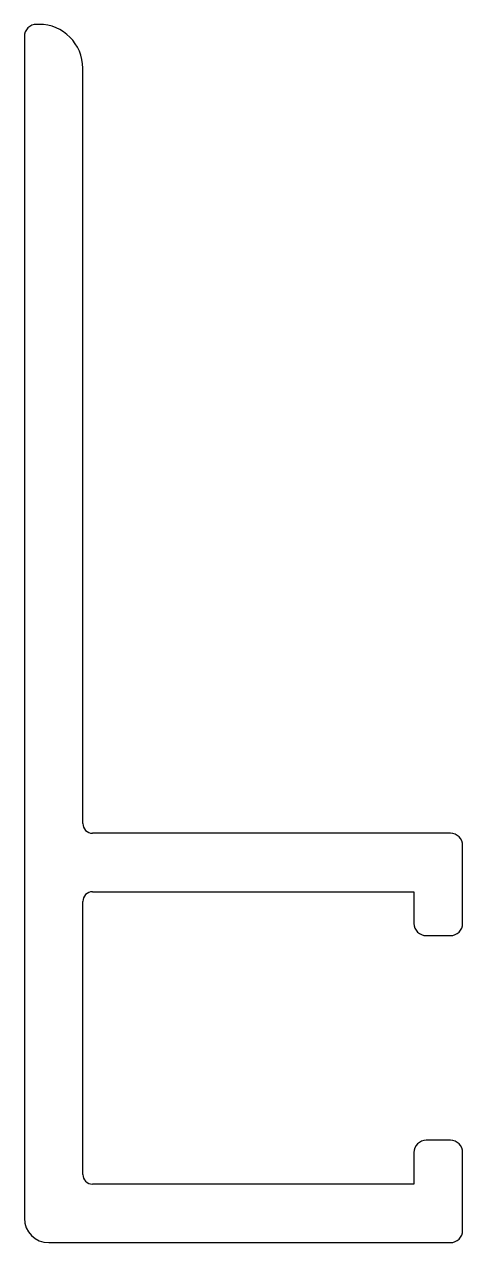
# Model space of a CAD drawing. Extents: x 1.1 to 10.1, y 1 to 26.
import ezdxf

# ---------------------------------------------------------------- set-up
doc = ezdxf.new("R2010")
doc.units = 0
doc.layers.get('0').update_dxf_attribs({"linetype": 'CONTINUOUS'})

msp = doc.modelspace()

# ---------------------------------------------------------------- linework, layer by layer
for p, q in [((1.374, 26.026), (1.324, 26.026)), ((1.074, 25.776), (1.074, 1.526)), ((2.274, 9.626), (2.274, 25.126)), ((9.824, 9.426), (2.474, 9.426)), ((10.074, 7.576), (10.074, 9.176)), ((2.274, 2.426), (2.274, 8.026)), ((2.474, 8.226), (9.074, 8.226)), ((9.074, 8.226), (9.074, 7.576)), ((9.324, 7.326), (9.824, 7.326)), ((9.824, 3.126), (9.324, 3.126)), ((9.074, 2.876), (9.074, 2.226)), ((10.074, 1.276), (10.074, 2.876)), ((9.074, 2.226), (2.474, 2.226)), ((1.574, 1.026), (9.824, 1.026))]:
    msp.add_line(p, q)
for centre, radius, start, end in [((1.324, 25.776), 0.25, 90, 180), ((1.374, 25.126), 0.9, 0, 90), ((2.474, 9.626), 0.2, 180, 270), ((9.824, 9.176), 0.25, 0, 90), ((2.474, 8.026), 0.2, 90, 180), ((9.324, 7.576), 0.25, 180, 270), ((9.824, 7.576), 0.25, 270, 0), ((9.324, 2.876), 0.25, 90, 180), ((9.824, 2.876), 0.25, 0, 90), ((2.474, 2.426), 0.2, 180, 270), ((1.574, 1.526), 0.5, 180, 270), ((9.824, 1.276), 0.25, 270, 0)]:
    msp.add_arc(centre, radius, start, end)

doc.saveas('drawing.dxf')
